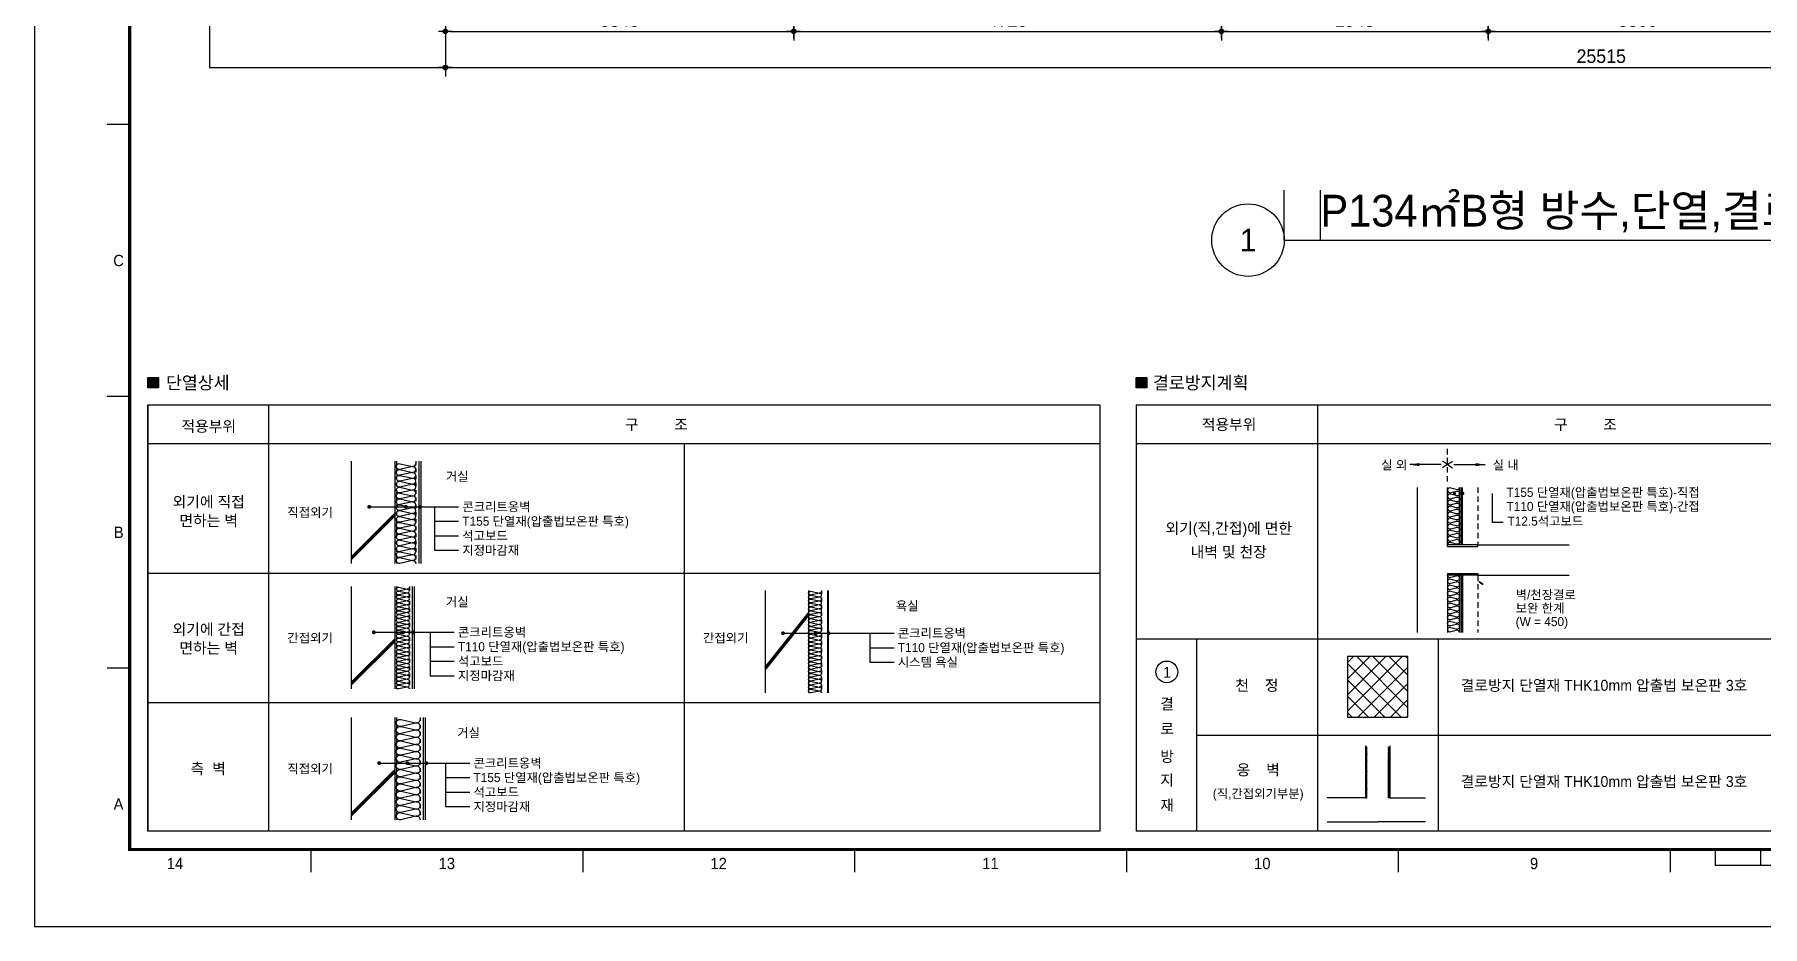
# Model space of a CAD drawing. Header units: millimetres. Extents: x -24416 to 92204, y -190080 to 23760.
# Drawn here: x 50154 to 69224, y -190080 to -180236 of the extents above; entities that cross this region are included whole.
import ezdxf
from ezdxf.enums import TextEntityAlignment as Align

# ---------------------------------------------------------------- set-up
doc = ezdxf.new("R2010")
doc.units = ezdxf.units.MM
doc.header["$LTSCALE"] = 50
for name, pattern in [('AUDIT_D_220706163347-0', [0]), ('HID', [2.5, 1.5, -1]), ('HIDDEN', [2, 1, -1])]:
    doc.linetypes.add(name, pattern=pattern)
doc.layers.get('defpoints').update_dxf_attribs({"color": 139})
for name, color, linetype in [('AA-BORD-FORM', 7, 'Continuous'), ('AA-BORD-TEXT', 3, 'Continuous'), ('AA-XXXX-DIMS', 7, 'Continuous'), ('AA-XXXX-SYMB', 7, 'Continuous'), ('AA-XXXX-TEXT', 3, 'Continuous'), ('BANG', 7, 'Continuous'), ('COL', 2, 'Continuous'), ('DIM', 7, 'AUDIT_D_220706163347-0'), ('dim-units', 7, 'Continuous'), ('FIN', 6, 'Continuous'), ('h1', 6, 'HID'), ('INS', 252, 'Continuous'), ('itxt', 7, 'Continuous'), ('lea', 4, 'Continuous'), ('PAT', 8, 'Continuous'), ('TEXT', 3, 'Continuous'), ('단열재범위', 4, 'Continuous'), ('상부단열H', 5, 'Continuous')]:
    doc.layers.add(name, color=color, linetype=linetype)
doc.layers.add('Defpoint', color=135, linetype='Continuous', plot=False)
doc.styles.add('HAUD01', font='Dotum.ttf')
doc.styles.add('돋움', font='Dotum.ttf')
doc.styles.add('맑은고딕', font='malgun.ttf', dxfattribs={"width": 0.9})
doc.dimstyles.new('DIM-50', dxfattribs={"dimscale": 50, "dimtxt": 3, "dimasz": 1, "dimexe": 2, "dimexo": 2, "dimgap": 1, "dimtad": 1, "dimdec": 0, "dimzin": 0, "dimdsep": 46, "dimtxsty": '맑은고딕', "dimblk1": 'DIMDOT', "dimblk2": 'DIMDOT', "dimsah": 1, "dimcen": 0.09, "dimdle": 2, "dimclrd": 7, "dimclre": 7, "dimclrt": 3, "dimadec": 0, "dimazin": 0, "dimtfac": 1, "dimtdec": 0, "dimtix": 1, "dimtmove": 2, "dimatfit": 3, "dimldrblk": 'DIMDOT', "dimfxl": 1, "dimtolj": 1, "dimtzin": 0, "dimarcsym": 0})

# ---------------------------------------------------------------- blocks, each defined once
blk = doc.blocks.new('XR-FORM 청주월명')
at = {"layer": 'AA-BORD-FORM', "color": 2}
for p, q in [((21, 177), (16, 177)), ((21, 117), (16, 117)), ((21, 57), (16, 57)), ((61, 17), (61, 12)), ((121, 17), (121, 12)), ((181, 17), (181, 12)), ((241, 17), (241, 12)), ((301, 17), (301, 12)), ((361, 17), (361, 12)), ((371, 17), (371, 13.5)), ((381, 17), (381, 13.5)), ((371, 13.5), (471, 13.5))]:
    blk.add_line(p, q, dxfattribs=at)
at = {"layer": 'AA-BORD-FORM', "color": 1}
blk.add_lwpolyline([(0, 0), (841, 0), (841, 594), (0, 594)], close=True, dxfattribs=at)
at = {"layer": 'AA-BORD-FORM', "color": 2, "const_width": 0.682}
blk.add_lwpolyline([(21, 17), (21, 577), (821, 577), (821, 17)], close=True, dxfattribs=at)
at = {"layer": 'AA-BORD-TEXT', "color": 7, "style": 'HAUD01'}
for s, p in [('C', (18.54, 147)), ('B', (18.58, 87)), ('A', (18.54, 27)), ('14', (31, 13.9)), ('13', (91, 13.9)), ('12', (151, 13.9)), ('11', (211, 13.9)), ('10', (271, 13.9)), ('9', (331, 13.9))]:
    blk.add_text(s, height=2.5, dxfattribs=at).set_placement(p, align=Align.MIDDLE_CENTER)
blk = doc.blocks.new('arrow')
at = {"layer": 'dim-units'}
blk.add_solid([(0, 0), (-2, 0.33), (-2, -0.33)], dxfattribs=at)
blk = doc.blocks.new('insul1')
blk.add_lwpolyline([(0, 0, 0.480617), (0.1, 0.2), (0, 0.8, -1.249969), (0.3, 0.8), (0.2, 0.2, 0.480617), (0.3, 0, 0.480617)], format="xyb")
blk = doc.blocks.new('Z$W@#5157158E')
at = {"layer": 'itxt'}
for points in [[(1648, 6932), (1500, 6932), (1500, 6788), (1648, 6788)], [(15282, 6788), (15282, 6932), (15135, 6932), (15135, 6788)]]:
    blk.add_hatch(color=256, dxfattribs=at).paths.add_polyline_path(points)
at = {"layer": '상부단열H'}
h = blk.add_hatch(dxfattribs=at)
h.set_pattern_fill('ANSI37', color=256, scale=50, style=0)
h.set_pattern_definition([(45, (-16413.62, -479.19), (-112.2532, 112.2532), []), (135, (-16413.62, -479.19), (-112.2532, -112.2532), [])])
h.paths.add_polyline_path([(18051, 3083), (18051, 2250), (18885, 2250), (18885, 3083)])
at = {"elevation": 0}
for points in [[(19597, 5416, -0.524931), (19551, 5385), (19475, 5406, 0.524856), (19430, 5375, 0.524856), (19475, 5344), (19551, 5364, -1.449198), (19551, 5302), (19475, 5323, 0.524856), (19430, 5291, 0.524856), (19475, 5260), (19551, 5281, -1.449198), (19551, 5219), (19475, 5239, 0.524856), (19430, 5208, 0.524856), (19475, 5177), (19551, 5198, -1.449198), (19551, 5135), (19475, 5156, 0.524856), (19430, 5125, 0.524856), (19475, 5094), (19551, 5114, -1.449198), (19551, 5052), (19475, 5073, 0.524856), (19430, 5041, 0.524856), (19475, 5010), (19551, 5031, -1.449198), (19551, 4969), (19475, 4989, 0.524856), (19430, 4958, 0.524856), (19475, 4927), (19551, 4948, -1.449198), (19551, 4885), (19475, 4906, 0.524856), (19430, 4875, 0.524856), (19475, 4844), (19551, 4864, -1.449198), (19551, 4802), (19475, 4823, 0.524856), (19430, 4791, 0.524856), (19475, 4760), (19551, 4781, -1.449198), (19551, 4719), (19475, 4739, 0.524856), (19430, 4708, 0.524856), (19475, 4677), (19551, 4698, -1.449198), (19551, 4635), (19475, 4656, 0.524856), (19430, 4625, 0.017241), (19430, 4622)], [(19597, 3412, 0.524929), (19551, 3443), (19475, 3422, -0.524856), (19430, 3453, -0.524856), (19475, 3485), (19551, 3464, 1.449198), (19551, 3526), (19475, 3506, -0.524856), (19430, 3537, -0.524856), (19475, 3568), (19551, 3547, 1.449198), (19551, 3610), (19475, 3589, -0.524856), (19430, 3620, -0.524856), (19475, 3651), (19551, 3631, 1.449198), (19551, 3693), (19475, 3672, -0.524856), (19430, 3703, -0.524856), (19475, 3735), (19551, 3714, 1.449198), (19551, 3776), (19475, 3756, -0.524856), (19430, 3787, -0.524856), (19475, 3818), (19551, 3797, 1.449198), (19551, 3860), (19475, 3839, -0.524856), (19430, 3870, -0.524856), (19475, 3901), (19551, 3881, 1.449198), (19551, 3943), (19475, 3922, -0.524856), (19430, 3953, -0.524856), (19475, 3985), (19551, 3964, 1.449198), (19551, 4026), (19475, 4006, -0.524856), (19430, 4037, -0.524856), (19475, 4068), (19551, 4047, 1.449198), (19551, 4110), (19475, 4089, -0.524856), (19430, 4120, -0.524856), (19475, 4151), (19551, 4131, 1.449198), (19551, 4193), (19475, 4172, -0.524856), (19430, 4203, -0.017241), (19430, 4206)]]:
    blk.add_lwpolyline(points, format="xyb", dxfattribs=at)
at = {"layer": 'BANG'}
blk.add_line((15968, 1999, 0), (25031, 1999, 0), dxfattribs=at)
at = {"layer": 'COL'}
for p, q in [((4306, 5778, 0), (4306, 4367, 0)), ((4906, 5778, 0), (4906, 4367, 0)), ((19013, 5416, 0), (19013, 3412, 0)), ((19430, 4602, 0), (19430, 5416, 0)), ((19430, 4602, 0), (19847, 4602, 0)), ((19847, 4622, 0), (21109, 4622, 0)), ((19847, 4602, 0), (19847, 4622, 0)), ((19430, 4227, 0), (19430, 3412, 0)), ((19430, 4227, 0), (19847, 4227, 0)), ((19847, 4227, 0), (19847, 4206, 0)), ((19847, 4206, 0), (21109, 4206, 0)), ((19847, 4206, 0), (21109, 4206, 0)), ((4306, 4047, 0), (4306, 2635, 0)), ((4906, 4047, 0), (4906, 2635, 0)), ((10015, 3992, 0), (10015, 2580, 0)), ((10615, 3992, 0), (10615, 2580, 0)), ((4306, 2242, 0), (4306, 830, 0)), ((4906, 2242, 0), (4906, 830, 0)), ((18301, 1849, 0), (18301, 1699, 0)), ((18635, 1849, 0), (18635, 1699, 0)), ((18301, 1133, 0), (17771, 1133, 0)), ((18635, 1133, 0), (19129, 1133, 0)), ((17771, 800, 0), (18468, 800, 0)), ((19129, 800, 0), (18468, 800, 0))]:
    blk.add_line(p, q, dxfattribs=at)
at = {"layer": 'COL', "elevation": 0}
for points in [[(18301, 1133), (18318, 1133), (18318, 1699), (18301, 1699)], [(18635, 1133), (18618, 1133), (18618, 1699), (18635, 1699)]]:
    blk.add_lwpolyline(points, dxfattribs=at)
at = {"layer": 'dim-units', "linetype": 'HID'}
blk.add_line((19430, 5497, 0), (19430, 5964, 0), dxfattribs=at)
at = {"layer": 'dim-units'}
for p, q in [((19344, 5730, 0), (18909, 5730, 0)), ((19516, 5730, 0), (19951, 5730, 0))]:
    blk.add_line(p, q, dxfattribs=at)
at = {"layer": 'dim-units', "elevation": 0}
for points in [[(19430, 5730), (19361, 5777)], [(19430, 5730), (19361, 5684)], [(19430, 5730), (19499, 5777)], [(19430, 5730), (19499, 5684)]]:
    blk.add_lwpolyline(points, dxfattribs=at)
at = {"layer": 'FIN'}
for p, q in [((19597, 4622, 0), (19597, 5416, 0)), ((19617, 4622, 0), (19617, 5416, 0)), ((19622, 4622, 0), (19622, 5416, 0)), ((19626, 4622, 0), (19626, 5416, 0)), ((19630, 4622, 0), (19630, 5416, 0)), ((19634, 4622, 0), (19634, 5416, 0)), ((19638, 4622, 0), (19638, 5416, 0)), ((19597, 4206, 0), (19597, 3412, 0)), ((19617, 4206, 0), (19617, 3412, 0)), ((19622, 4206, 0), (19622, 3412, 0)), ((19626, 4206, 0), (19626, 3412, 0)), ((19630, 4206, 0), (19630, 3412, 0)), ((19634, 4206, 0), (19634, 3412, 0)), ((19638, 4206, 0), (19638, 3412, 0))]:
    blk.add_line(p, q, dxfattribs=at)
at = {"layer": 'h1'}
for p, q in [((19847, 5416, 0), (19847, 4622, 0)), ((19847, 4206, 0), (19847, 3412, 0))]:
    blk.add_line(p, q, dxfattribs=at)
at = {"layer": 'INS', "elevation": 0}
for points in [[(5199, 4367, 0.481408), (5150, 4406), (4978, 4368, -1.248634), (4978, 4447), (5150, 4408, 0.481408), (5199, 4448, 0.481408), (5150, 4487), (4978, 4449, -1.248634), (4978, 4528), (5150, 4489, 0.481408), (5199, 4529, 0.481408), (5150, 4568), (4978, 4530, -1.248634), (4978, 4609), (5150, 4570, 0.481408), (5199, 4610, 0.481408), (5150, 4649), (4978, 4611, -1.248634), (4978, 4690), (5150, 4651, 0.481408), (5199, 4691, 0.481408), (5150, 4730), (4978, 4692, -1.248634), (4978, 4771), (5150, 4732, 0.481408), (5199, 4772, 0.481408), (5150, 4811), (4978, 4773, -1.248634), (4978, 4852), (5150, 4813, 0.481408), (5199, 4853, 0.481408), (5150, 4892), (4978, 4854, -1.248634), (4978, 4933), (5150, 4894, 0.481408), (5199, 4934, 0.481408), (5150, 4973), (4978, 4935, -1.248634), (4978, 5014), (5150, 4975, 0.481408), (5199, 5015, 0.481408), (5150, 5054), (4978, 5016, -1.248634), (4978, 5095), (5150, 5056, 0.481408), (5199, 5096, 0.481408), (5150, 5135), (4978, 5097, -1.248634), (4978, 5176), (5150, 5137, 0.481408), (5199, 5177, 0.481408), (5150, 5216), (4978, 5178, -1.248634), (4978, 5257), (5150, 5218, 0.481408), (5199, 5258, 0.481408), (5150, 5297), (4978, 5259, -1.248634), (4978, 5338), (5150, 5299, 0.481408), (5199, 5339, 0.481408), (5150, 5378), (4978, 5340, -1.248634), (4978, 5419), (5150, 5380, 0.481408), (5199, 5420, 0.481408), (5150, 5459), (4978, 5421, -1.248634), (4978, 5500), (5150, 5461, 0.481408), (5199, 5501, 0.481408), (5150, 5540), (4978, 5502, -1.248634), (4978, 5581), (5150, 5542, 0.481408), (5199, 5582, 0.481408), (5150, 5621), (4978, 5583, -1.248634), (4978, 5662), (5150, 5623, 0.481408), (5199, 5663, 0.481408), (5150, 5702), (4978, 5664, -1.248634), (4978, 5743), (5150, 5704, 0.481408), (5199, 5744)], [(5109, 2635, 0.481408), (5076, 2662), (4962, 2636, -1.248634), (4962, 2689), (5076, 2663, 0.481408), (5109, 2689, 0.481408), (5076, 2716), (4962, 2690, -1.248634), (4962, 2743), (5076, 2717, 0.481408), (5109, 2743, 0.481408), (5076, 2770), (4962, 2744, -1.248634), (4962, 2797), (5076, 2771, 0.481408), (5109, 2797, 0.481408), (5076, 2824), (4962, 2798, -1.248634), (4962, 2851), (5076, 2825, 0.481408), (5109, 2851, 0.481408), (5076, 2878), (4962, 2852, -1.248634), (4962, 2905), (5076, 2879, 0.481408), (5109, 2905, 0.481408), (5076, 2932), (4962, 2906, -1.248634), (4962, 2959), (5076, 2933, 0.481408), (5109, 2959, 0.481408), (5076, 2986), (4962, 2960, -1.248634), (4962, 3013), (5076, 2987, 0.481408), (5109, 3013, 0.481408), (5076, 3040), (4962, 3014, -1.248634), (4962, 3067), (5076, 3041, 0.481408), (5109, 3067, 0.481408), (5076, 3094), (4962, 3068, -1.248634), (4962, 3121), (5076, 3095, 0.481408), (5109, 3121, 0.481408), (5076, 3148), (4962, 3122, -1.248634), (4962, 3175), (5076, 3149, 0.481408), (5109, 3175, 0.481408), (5076, 3202), (4962, 3176, -1.248634), (4962, 3229), (5076, 3203, 0.481408), (5109, 3229, 0.481408), (5076, 3256), (4962, 3230, -1.248634), (4962, 3283), (5076, 3257, 0.481408), (5109, 3283, 0.481408), (5076, 3310), (4962, 3284, -1.248634), (4962, 3337), (5076, 3311, 0.481408), (5109, 3337, 0.481408), (5076, 3364), (4962, 3338, -1.248634), (4962, 3391), (5076, 3365, 0.481408), (5109, 3391, 0.481408), (5076, 3418), (4962, 3392, -1.248634), (4962, 3445), (5076, 3419, 0.481408), (5109, 3445, 0.481408), (5076, 3472), (4962, 3446, -1.248634), (4962, 3499), (5076, 3473, 0.481408), (5109, 3499, 0.481408), (5076, 3526), (4962, 3500, -1.248634), (4962, 3553), (5076, 3527, 0.481408), (5109, 3553, 0.481408), (5076, 3580), (4962, 3554, -1.248634), (4962, 3607), (5076, 3581, 0.481408), (5109, 3607, 0.481408), (5076, 3634), (4962, 3608, -1.248634), (4962, 3661), (5076, 3635, 0.481408), (5109, 3661, 0.481408), (5076, 3688), (4962, 3662, -1.248634), (4962, 3715), (5076, 3689, 0.481408), (5109, 3715, 0.481408), (5076, 3742), (4962, 3716, -1.248634), (4962, 3769), (5076, 3743, 0.481408), (5109, 3769, 0.481408), (5076, 3796), (4962, 3770, -1.248634), (4962, 3823), (5076, 3797, 0.481408), (5109, 3823, 0.481408), (5076, 3850), (4962, 3824, -1.248634), (4962, 3877), (5076, 3851, 0.481408), (5109, 3877, 0.481408), (5076, 3904), (4962, 3878, -1.248634), (4962, 3931), (5076, 3905, 0.481408), (5109, 3931, 0.481408), (5076, 3958), (4962, 3932, -1.248634), (4962, 3985), (5076, 3959, 0.481408), (5109, 3985, 0.481408), (5076, 4012), (4962, 3986, -1.248634), (4962, 4039), (5076, 4013, 0.481408), (5109, 4039)], [(10795, 2580, 0.481408), (10762, 2606), (10648, 2581, -1.248634), (10648, 2633), (10762, 2608, 0.481408), (10795, 2634, 0.481408), (10762, 2660), (10648, 2635, -1.248634), (10648, 2687), (10762, 2662, 0.481408), (10795, 2688, 0.481408), (10762, 2714), (10648, 2689, -1.248634), (10648, 2741), (10762, 2716, 0.481408), (10795, 2742, 0.481408), (10762, 2768), (10648, 2743, -1.248634), (10648, 2795), (10762, 2770, 0.481408), (10795, 2796, 0.481408), (10762, 2822), (10648, 2797, -1.248634), (10648, 2849), (10762, 2824, 0.481408), (10795, 2850, 0.481408), (10762, 2876), (10648, 2851, -1.248634), (10648, 2903), (10762, 2878, 0.481408), (10795, 2904, 0.481408), (10762, 2930), (10648, 2905, -1.248634), (10648, 2957), (10762, 2932, 0.481408), (10795, 2958, 0.481408), (10762, 2984), (10648, 2959, -1.248634), (10648, 3011), (10762, 2986, 0.481408), (10795, 3012, 0.481408), (10762, 3038), (10648, 3013, -1.248634), (10648, 3065), (10762, 3040, 0.481408), (10795, 3066, 0.481408), (10762, 3092), (10648, 3067, -1.248634), (10648, 3119), (10762, 3094, 0.481408), (10795, 3120, 0.481408), (10762, 3146), (10648, 3121, -1.248634), (10648, 3173), (10762, 3148, 0.481408), (10795, 3174, 0.481408), (10762, 3200), (10648, 3175, -1.248634), (10648, 3227), (10762, 3202, 0.481408), (10795, 3228, 0.481408), (10762, 3254), (10648, 3229, -1.248634), (10648, 3281), (10762, 3256, 0.481408), (10795, 3282, 0.481408), (10762, 3308), (10648, 3283, -1.248634), (10648, 3335), (10762, 3310, 0.481408), (10795, 3336, 0.481408), (10762, 3362), (10648, 3337, -1.248634), (10648, 3389), (10762, 3364, 0.481408), (10795, 3390, 0.481408), (10762, 3416), (10648, 3391, -1.248634), (10648, 3443), (10762, 3418, 0.481408), (10795, 3444, 0.481408), (10762, 3470), (10648, 3445, -1.248634), (10648, 3497), (10762, 3472, 0.481408), (10795, 3498, 0.481408), (10762, 3524), (10648, 3499, -1.248634), (10648, 3551), (10762, 3526, 0.481408), (10795, 3552, 0.481408), (10762, 3578), (10648, 3553, -1.248634), (10648, 3605), (10762, 3580, 0.481408), (10795, 3606, 0.481408), (10762, 3632), (10648, 3607, -1.248634), (10648, 3659), (10762, 3634, 0.481408), (10795, 3660, 0.481408), (10762, 3686), (10648, 3661, -1.248634), (10648, 3713), (10762, 3688, 0.481408), (10795, 3714, 0.481408), (10762, 3740), (10648, 3715, -1.248634), (10648, 3767), (10762, 3742, 0.481408), (10795, 3768, 0.481408), (10762, 3794), (10648, 3769, -1.248634), (10648, 3821), (10762, 3796, 0.481408), (10795, 3822, 0.481408), (10762, 3848), (10648, 3823, -1.248634), (10648, 3875), (10762, 3850, 0.481408), (10795, 3876, 0.481408), (10762, 3902), (10648, 3877, -1.248634), (10648, 3929), (10762, 3904, 0.481408), (10795, 3930, 0.481408), (10762, 3956), (10648, 3931, -1.248634), (10648, 3983), (10762, 3958, 0.481408), (10795, 3984)], [(5259, 830, 0.481408), (5198, 878), (4989, 831, -1.248634), (4989, 928), (5198, 881, 0.481408), (5259, 929, 0.481408), (5198, 977), (4989, 930, -1.248634), (4989, 1027), (5198, 980, 0.481408), (5259, 1028, 0.481408), (5198, 1076), (4989, 1029, -1.248634), (4989, 1126), (5198, 1079, 0.481408), (5259, 1127, 0.481408), (5198, 1175), (4989, 1128, -1.248634), (4989, 1225), (5198, 1178, 0.481408), (5259, 1226, 0.481408), (5198, 1274), (4989, 1227, -1.248634), (4989, 1324), (5198, 1277, 0.481408), (5259, 1325, 0.481408), (5198, 1373), (4989, 1326, -1.248634), (4989, 1423), (5198, 1376, 0.481408), (5259, 1424, 0.481408), (5198, 1472), (4989, 1425, -1.248634), (4989, 1522), (5198, 1475, 0.481408), (5259, 1523, 0.481408), (5198, 1571), (4989, 1524, -1.248634), (4989, 1621), (5198, 1574, 0.481408), (5259, 1622, 0.481408), (5198, 1670), (4989, 1623, -1.248634), (4989, 1720), (5198, 1673, 0.481408), (5259, 1721, 0.481408), (5198, 1769), (4989, 1722, -1.248634), (4989, 1819), (5198, 1772, 0.481408), (5259, 1820, 0.481408), (5198, 1868), (4989, 1821, -1.248634), (4989, 1918), (5198, 1871, 0.481408), (5259, 1919, 0.481408), (5198, 1967), (4989, 1920, -1.248634), (4989, 2017), (5198, 1970, 0.481408), (5259, 2018, 0.481408), (5198, 2066), (4989, 2019, -1.248634), (4989, 2116), (5198, 2069, 0.481408), (5259, 2117, 0.481408), (5198, 2165), (4989, 2118, -1.248634), (4989, 2215), (5198, 2168, 0.481408), (5259, 2216)]]:
    blk.add_lwpolyline(points, format="xyb", dxfattribs=at)
at = {"layer": 'itxt'}
for p, q in [((1500, 6554, 0), (1500, 671, 0)), ((3167, 6554, 0), (3167, 671, 0)), ((15135, 6554, 0), (15135, 671, 0)), ((15135, 6554, 0), (25031, 6554, 0)), ((17635, 6554, 0), (17635, 671, 0)), ((8901, 6021, 0), (8901, 671, 0)), ((15968, 3326, 0), (15968, 860, 0)), ((15968, 3326, 0), (15968, 671, 0)), ((19301, 3326, 0), (19301, 671, 0)), ((25031, 671, 0), (15135, 671, 0))]:
    blk.add_line(p, q, dxfattribs=at)
at = {"layer": 'itxt', "elevation": 0}
for points in [[(1500, 6932), (1648, 6932), (1648, 6788), (1500, 6788)], [(15135, 6932), (15282, 6932), (15282, 6788), (15135, 6788)], [(1500, 6554), (14635, 6554), (14635, 671), (1500, 671)], [(18051, 2244), (18885, 2244), (18885, 3083), (18051, 3083)]]:
    blk.add_lwpolyline(points, close=True, dxfattribs=at)
for points in [[(1500, 6021), (14635, 6021)], [(15135, 6021), (25031, 6021)], [(1500, 4234), (14635, 4234)], [(15135, 3326), (25031, 3326)], [(1500, 2447), (14635, 2447)]]:
    blk.add_lwpolyline(points, dxfattribs=at)
at = {"layer": 'lea'}
for p, q in [((20051, 4933, 0), (20051, 5333, 0)), ((5455, 5148, 0), (5455, 4548, 0)), ((20199, 4933, 0), (20051, 4933, 0)), ((5394, 3417, 0), (5394, 2817, 0)), ((11462, 3404, 0), (11462, 3004, 0)), ((5609, 1612, 0), (5609, 1012, 0))]:
    blk.add_line(p, q, dxfattribs=at)
at = {"layer": 'lea', "elevation": 0}
for points in [[(19539, 5333, 20, 20, -1), (19514, 5333, 20, 20, -1), (19539, 5333, 0, 0, 0), (20084, 5333, 0, 0, 0), (20084, 5333, 0, 0, 0)], [(19654, 5333, 20, 20, -1), (19629, 5333, 20, 20, -1), (19654, 5333, 0, 0, 0), (20199, 5333, 0, 0, 0), (20199, 5333, 0, 0, 0)], [(19847, 4140, 0, 50, 0), (19915, 4067, 0, 0, 0), (20150, 3924, 0, 0, 0), (20343, 3924, 0, 0, 0)]]:
    blk.add_lwpolyline(points, format="xyseb", dxfattribs=at)
at = {"layer": 'lea', "const_width": 26.7, "elevation": 0}
for points in [[(4541, 5148, 1), (4568, 5148, 1)], [(5048, 5148, 1), (5075, 5148, 1)], [(5241, 5148, 1), (5267, 5148, 1)], [(4604, 3417, 1), (4631, 3417, 1)], [(5008, 3415, 1), (5034, 3415, 1)], [(5145, 3416, 1), (5171, 3416, 1)], [(10250, 3404, 1), (10276, 3404, 1)], [(10701, 3404, 1), (10728, 3404, 1)], [(10878, 3404, 1), (10905, 3404, 1)], [(4679, 1612, 1), (4706, 1612, 1)], [(5068, 1612, 1), (5094, 1612, 1)], [(5328, 1612, 1), (5355, 1612, 1)]]:
    blk.add_lwpolyline(points, format="xyb", close=True, dxfattribs=at)
at = {"layer": 'lea', "elevation": 0}
for points in [[(4554, 5148), (5788, 5148)], [(5455, 4948), (5788, 4948)], [(5455, 4748), (5788, 4748)], [(5455, 4548), (5788, 4548)], [(4618, 3417), (5727, 3417)], [(10270, 3404), (11796, 3404)], [(5394, 3217), (5727, 3217)], [(11462, 3204), (11796, 3204)], [(5394, 3017), (5727, 3017)], [(11462, 3004), (11796, 3004)], [(5394, 2817), (5727, 2817)], [(4693, 1612), (5942, 1612)], [(5609, 1412), (5942, 1412)], [(5609, 1212), (5942, 1212)], [(5609, 1012), (5942, 1012)]]:
    blk.add_lwpolyline(points, dxfattribs=at)
at = {"layer": 'PAT', "color": 0, "linetype": 'HIDDEN'}
for p, q in [((4929, 5778, 0), (4929, 4367, 0)), ((5199, 5778, 0), (5199, 4367, 0)), ((4929, 4047, 0), (4929, 2635, 0)), ((5109, 4047, 0), (5109, 2635, 0)), ((10795, 3992, 0), (10795, 2580, 0)), ((4929, 2242, 0), (4929, 830, 0)), ((5259, 2242, 0), (5259, 830, 0))]:
    blk.add_line(p, q, dxfattribs=at)
at = {"layer": 'PAT', "color": 6}
for p, q in [((5238, 5778, 0), (5238, 4367, 0)), ((5266, 5778, 0), (5266, 4367, 0)), ((5148, 4047, 0), (5148, 2635, 0)), ((5176, 4047, 0), (5176, 2635, 0)), ((10876, 3992, 0), (10876, 2580, 0)), ((10885, 3992, 0), (10885, 2580, 0)), ((5298, 2242, 0), (5298, 830, 0)), ((5326, 2242, 0), (5326, 830, 0))]:
    blk.add_line(p, q, dxfattribs=at)
at = {"layer": 'PAT', "color": 1}
for p, q in [((4306, 4460, 0), (4906, 5060, 0)), ((4306, 4438, 0), (4906, 5038, 0)), ((4306, 4417, 0), (4906, 5017, 0)), ((10015, 2935, 0), (10615, 3685, 0)), ((10015, 2914, 0), (10615, 3664, 0)), ((10015, 2893, 0), (10615, 3643, 0)), ((4306, 2728, 0), (4906, 3328, 0)), ((4306, 2707, 0), (4906, 3307, 0)), ((4306, 2686, 0), (4906, 3286, 0)), ((4306, 923, 0), (4906, 1523, 0)), ((4306, 902, 0), (4906, 1502, 0)), ((4306, 880, 0), (4906, 1480, 0))]:
    blk.add_line(p, q, dxfattribs=at)
at = {"layer": 'TEXT'}
blk.add_circle((15558, 2870, 0), 150, dxfattribs=at)
at = {"layer": '단열재범위'}
for p, q in [((19847, 4622, 0), (19430, 4622, 0)), ((19847, 4206, 0), (19430, 4206, 0)), ((18301, 1699, 0), (18301, 1133, 0)), ((18635, 1699, 0), (18635, 1133, 0))]:
    blk.add_line(p, q, dxfattribs=at)
at = {"layer": 'DIM'}
for p, xscale, yscale, zscale, rotation in [((18909, 5730, 0), 66.66666666666697, 66.66666666666697, 66.66666666666697, 180.000000000125), ((19951, 5730, 0), -66.66666666666697, 66.66666666667152, 66.66666666666669, 180)]:
    blk.add_blockref('arrow', p, dxfattribs=dict(at, xscale=xscale, yscale=yscale, zscale=zscale, rotation=rotation))
at = {"layer": 'INS', "xscale": 10.00000000000004, "yscale": 10.00000000000004, "zscale": 10.00000000000004, "rotation": 90, "row_count": 1, "column_count": 188, "row_spacing": 5.366800753803264e-16, "column_spacing": 3.000000000000013}
for p in [(18318, 1133, 0), (18628, 1133, 0)]:
    blk.add_blockref('insul1', p, dxfattribs=at)
at = {"layer": 'itxt', "linetype": 'Continuous', "style": '돋움'}
for s, p in [('실 외', (18516, 5726, 0)), ('실 내', (20054, 5726, 0)), ('거실', (5612, 5569, 0)), ('거실', (5612, 3837, 0)), ('욕실', (11820, 3782, 0)), ('거실', (5768, 2032, 0))]:
    blk.add_text(s, height=125, dxfattribs=at).set_placement(p, align=Align.MIDDLE_LEFT)
for s, p in [('T155 단열재(압출법보온판 특호)-직접', (20244, 5285, 0)), ('T155 단열재(압출법보온판 특호)', (5839, 4887, 0)), ('콘크리트옹벽', (5839, 5087, 0)), ('T110 단열재(압출법보온판 특호)-간접', (20244, 5091, 0)), ('T12.5석고보드', (20258, 4888, 0)), ('석고보드', (5839, 4687, 0)), ('지정마감재', (5839, 4487, 0)), ('보완 한계', (20371, 3687, 0)), ('벽/천장결로', (20371, 3873, 0)), ('(W = 450)', (20371, 3502, 0)), ('콘크리트옹벽', (5778, 3356, 0)), ('콘크리트옹벽', (11847, 3343, 0)), ('T110 단열재(압출법보온판 특호)', (5778, 3156, 0)), ('T110 단열재(압출법보온판 특호)', (11847, 3143, 0)), ('석고보드', (5778, 2956, 0)), ('지정마감재', (5778, 2756, 0)), ('시스템 욕실', (11847, 2943, 0)), ('콘크리트옹벽', (5993, 1550, 0)), ('T155 단열재(압출법보온판 특호)', (5993, 1350, 0)), ('석고보드', (5993, 1150, 0)), ('지정마감재', (5993, 950, 0))]:
    blk.add_text(s, height=125, dxfattribs=at).set_placement(p)
for s, p in [('직접외기', (3739, 5073, 0)), ('간접외기', (3739, 3341, 0)), ('간접외기', (9473, 3341, 0)), ('직접외기', (3739, 1536, 0))]:
    blk.add_text(s, height=125, dxfattribs=at).set_placement(p, align=Align.MIDDLE)
at = {"layer": 'TEXT', "style": '돋움'}
for s, height, p in [('단열상세', 175, (2189, 6859, 0)), ('결로방지계획', 175, (16025, 6859, 0)), ('적용부위', 150, (2340, 6259, 0)), ('구         조', 150, (8516, 6284, 0)), ('적용부위', 150, (16417, 6284, 0)), ('구         조', 150, (21333, 6284, 0)), ('외기에 직접', 150, (2340, 5216, 0)), ('면하는 벽', 150, (2340, 4958, 0)), ('외기(직,간접)에 면한', 150, (16413, 4852, 0)), ('내벽 및 천장', 150, (16413, 4525, 0)), ('외기에 간접', 150, (2340, 3458, 0)), ('면하는 벽', 150, (2340, 3201, 0)), ('1', 150, (15562, 2865, 0)), ('천    정', 150, (16801, 2685, 0)), ('결로방지 단열재 THK10mm 압출법 보온판 3호', 150, (21590, 2685, 0)), ('결', 150, (15562, 2429, 0)), ('로', 150, (15562, 2086, 0)), ('방', 150, (15562, 1704, 0)), ('측  벽', 150, (2333, 1536, 0)), ('지', 150, (15562, 1378, 0)), ('옹    벽', 150, (16819, 1519, 0)), ('결로방지 단열재 THK10mm 압출법 보온판 3호', 150, (21590, 1358, 0)), ('(직,간접외기부분)', 125, (16819, 1192, 0)), ('재', 150, (15562, 1031, 0))]:
    blk.add_text(s, height=height, dxfattribs=at).set_placement(p, align=Align.MIDDLE_CENTER)
blk = doc.blocks.new('DIMDOT')
at = {"layer": 'AA-XXXX-DIMS'}
for p, q in [((-1.5, 0), (1.5, 0)), ((0, -1.5), (0, 1.5))]:
    blk.add_line(p, q, dxfattribs=at)
for radius in [0.5, 0.25]:
    blk.add_circle((0, 0), radius, dxfattribs=at)
blk = doc.blocks.new('*D141')
at = {"layer": 'defpoints', "color": 0, "transparency": 16777216}
for p in [(7621, -202361), (11466, -202361), (11466, -203961)]:
    blk.add_point(p, dxfattribs=at)
at = {"layer": 'DIM', "color": 7, "lineweight": -2, "transparency": 16777216}
for p, q in [((7621, -202461), (7621, -204061)), ((11466, -202461), (11466, -204061)), ((7671, -203961), (11416, -203961))]:
    blk.add_line(p, q, dxfattribs=at)
at = {"layer": 'DIM', "color": 7, "lineweight": -2, "transparency": 16777216, "xscale": 50, "yscale": 50, "zscale": 50, "rotation": 180}
blk.add_blockref('DIMDOT', (7621, -203961), dxfattribs=at)
at = {"layer": 'DIM', "color": 7, "lineweight": -2, "transparency": 16777216, "xscale": 50, "yscale": 50, "zscale": 50}
blk.add_blockref('DIMDOT', (11466, -203961), dxfattribs=at)
at = {"layer": 'DIM', "color": 3, "transparency": 16777216, "insert": (9543, -203836), "char_height": 150, "attachment_point": 5, "style": 'HAUD01'}
blk.add_mtext('\\A1;3845', dxfattribs=at)
blk = doc.blocks.new('*D142')
at = {"layer": 'defpoints', "color": 0, "transparency": 16777216}
for p in [(11466, -202361), (16186, -202361), (16186, -203961)]:
    blk.add_point(p, dxfattribs=at)
at = {"layer": 'DIM', "color": 7, "lineweight": -2, "transparency": 16777216}
for p, q in [((11466, -202461), (11466, -204061)), ((16186, -202461), (16186, -204061)), ((11516, -203961), (16136, -203961))]:
    blk.add_line(p, q, dxfattribs=at)
at = {"layer": 'DIM', "color": 7, "lineweight": -2, "transparency": 16777216, "xscale": 50, "yscale": 50, "zscale": 50, "rotation": 180}
blk.add_blockref('DIMDOT', (11466, -203961), dxfattribs=at)
at = {"layer": 'DIM', "color": 7, "lineweight": -2, "transparency": 16777216, "xscale": 50, "yscale": 50, "zscale": 50}
blk.add_blockref('DIMDOT', (16186, -203961), dxfattribs=at)
at = {"layer": 'DIM', "color": 3, "transparency": 16777216, "insert": (13826, -203836), "char_height": 150, "attachment_point": 5, "style": 'HAUD01'}
blk.add_mtext('\\A1;4720', dxfattribs=at)
blk = doc.blocks.new('*D143')
at = {"layer": 'defpoints', "color": 0, "transparency": 16777216}
for p in [(16186, -202361), (19131, -202361), (19131, -203961)]:
    blk.add_point(p, dxfattribs=at)
at = {"layer": 'DIM', "color": 7, "lineweight": -2, "transparency": 16777216}
for p, q in [((16186, -202461), (16186, -204061)), ((19131, -202461), (19131, -204061)), ((16236, -203961), (19081, -203961))]:
    blk.add_line(p, q, dxfattribs=at)
at = {"layer": 'DIM', "color": 7, "lineweight": -2, "transparency": 16777216, "xscale": 50, "yscale": 50, "zscale": 50, "rotation": 180}
blk.add_blockref('DIMDOT', (16186, -203961), dxfattribs=at)
at = {"layer": 'DIM', "color": 7, "lineweight": -2, "transparency": 16777216, "xscale": 50, "yscale": 50, "zscale": 50}
blk.add_blockref('DIMDOT', (19131, -203961), dxfattribs=at)
at = {"layer": 'DIM', "color": 3, "transparency": 16777216, "insert": (17658, -203836), "char_height": 150, "attachment_point": 5, "style": 'HAUD01'}
blk.add_mtext('\\A1;2945', dxfattribs=at)
blk = doc.blocks.new('*D144')
at = {"layer": 'defpoints', "color": 0, "transparency": 16777216}
for p in [(19131, -202361), (22431, -202361), (22431, -203961)]:
    blk.add_point(p, dxfattribs=at)
at = {"layer": 'DIM', "color": 7, "lineweight": -2, "transparency": 16777216}
for p, q in [((19131, -202461), (19131, -204061)), ((22431, -202461), (22431, -204061)), ((19181, -203961), (22381, -203961))]:
    blk.add_line(p, q, dxfattribs=at)
at = {"layer": 'DIM', "color": 7, "lineweight": -2, "transparency": 16777216, "xscale": 50, "yscale": 50, "zscale": 50, "rotation": 180}
blk.add_blockref('DIMDOT', (19131, -203961), dxfattribs=at)
at = {"layer": 'DIM', "color": 7, "lineweight": -2, "transparency": 16777216, "xscale": 50, "yscale": 50, "zscale": 50}
blk.add_blockref('DIMDOT', (22431, -203961), dxfattribs=at)
at = {"layer": 'DIM', "color": 3, "transparency": 16777216, "insert": (20781, -203836), "char_height": 150, "attachment_point": 5, "style": 'HAUD01'}
blk.add_mtext('\\A1;3300', dxfattribs=at)
blk = doc.blocks.new('*D149')
at = {"layer": 'defpoints', "color": 0, "transparency": 16777216}
for p in [(7621, -202361), (33136, -202361), (33136, -204361)]:
    blk.add_point(p, dxfattribs=at)
at = {"layer": 'DIM', "color": 7, "lineweight": -2, "transparency": 16777216}
for p, q in [((7621, -202461), (7621, -204461)), ((33136, -202461), (33136, -204461)), ((7671, -204361), (33086, -204361))]:
    blk.add_line(p, q, dxfattribs=at)
at = {"layer": 'DIM', "color": 7, "lineweight": -2, "transparency": 16777216, "xscale": 50, "yscale": 50, "zscale": 50, "rotation": 180}
blk.add_blockref('DIMDOT', (7621, -204361), dxfattribs=at)
at = {"layer": 'DIM', "color": 7, "lineweight": -2, "transparency": 16777216, "xscale": 50, "yscale": 50, "zscale": 50}
blk.add_blockref('DIMDOT', (33136, -204361), dxfattribs=at)
at = {"layer": 'DIM', "color": 3, "transparency": 16777216, "insert": (20378, -204236), "char_height": 150, "attachment_point": 5, "style": 'HAUD01'}
blk.add_mtext('\\A1;25515', dxfattribs=at)
blk = doc.blocks.new('DIM-1108')
at = {"layer": 'DIM'}
for base, p1, p2, picture, middle in [((11465.6, -203960.9), (7620.6, -202360.9), (11465.6, -202360.9), '*D141', (9543.1, -203835.8)), ((33135.6, -204360.9), (7620.6, -202360.9), (33135.6, -202360.9), '*D149', (20378.1, -204235.8)), ((16185.6, -203960.9), (11465.6, -202360.9), (16185.6, -202360.9), '*D142', (13825.6, -203835.8)), ((19130.6, -203960.9), (16185.6, -202360.9), (19130.6, -202360.9), '*D143', (17658.1, -203835.8)), ((22430.6, -203960.9), (19130.6, -202360.9), (22430.6, -202360.9), '*D144', (20780.6, -203835.8))]:
    dim = blk.add_linear_dim(base=base, p1=p1, p2=p2, angle=180, dimstyle='DIM-50', override={"dimscale": 50, "dimtxsty": 'HAUD01'}, dxfattribs=at)
    dim.commit()
    dim.dimension.update_dxf_attribs({"geometry": picture, "text_midpoint": middle})

msp = doc.modelspace()

# ---------------------------------------------------------------- linework, layer by layer
at = {"layer": 'AA-XXXX-SYMB', "color": 3}
msp.add_line((63947, -182505), (75031, -182505), dxfattribs=at)
msp.add_circle((63547, -182505), 400, dxfattribs=at)
at = {"layer": 'Defpoint'}
for p, q in [((63947, -182505), (63947, -181955)), ((64347, -182505), (64347, -181955))]:
    msp.add_line(p, q, dxfattribs=at)
at = {"layer": 'defpoints'}
msp.add_lwpolyline([(86818, -163876), (52083, -163876), (52083, -180601), (86818, -180601)], close=True, dxfattribs=at)

# ---------------------------------------------------------------- block references
msp.add_blockref('DIM-1108', (47067, 23760))
for name, p, xscale, yscale, zscale in [('XR-FORM 청주월명', (50154, -190080), 50, 50, 50), ('Z$W@#5157158E', (50204, -189567, 0), 0.8, 0.8, 0.8)]:
    msp.add_blockref(name, p, dxfattribs=dict(xscale=xscale, yscale=yscale, zscale=zscale))

# ---------------------------------------------------------------- texts
at = {"layer": 'AA-XXXX-TEXT', "style": 'HAUD01'}
msp.add_text('P134㎡B형 방수,단열,결로방지 평면도(확장형)', height=350, dxfattribs=at).set_placement((64347, -182355))
msp.add_text('1', height=250, dxfattribs=at).set_placement((63547, -182505), align=Align.MIDDLE_CENTER)

doc.saveas('drawing.dxf')
